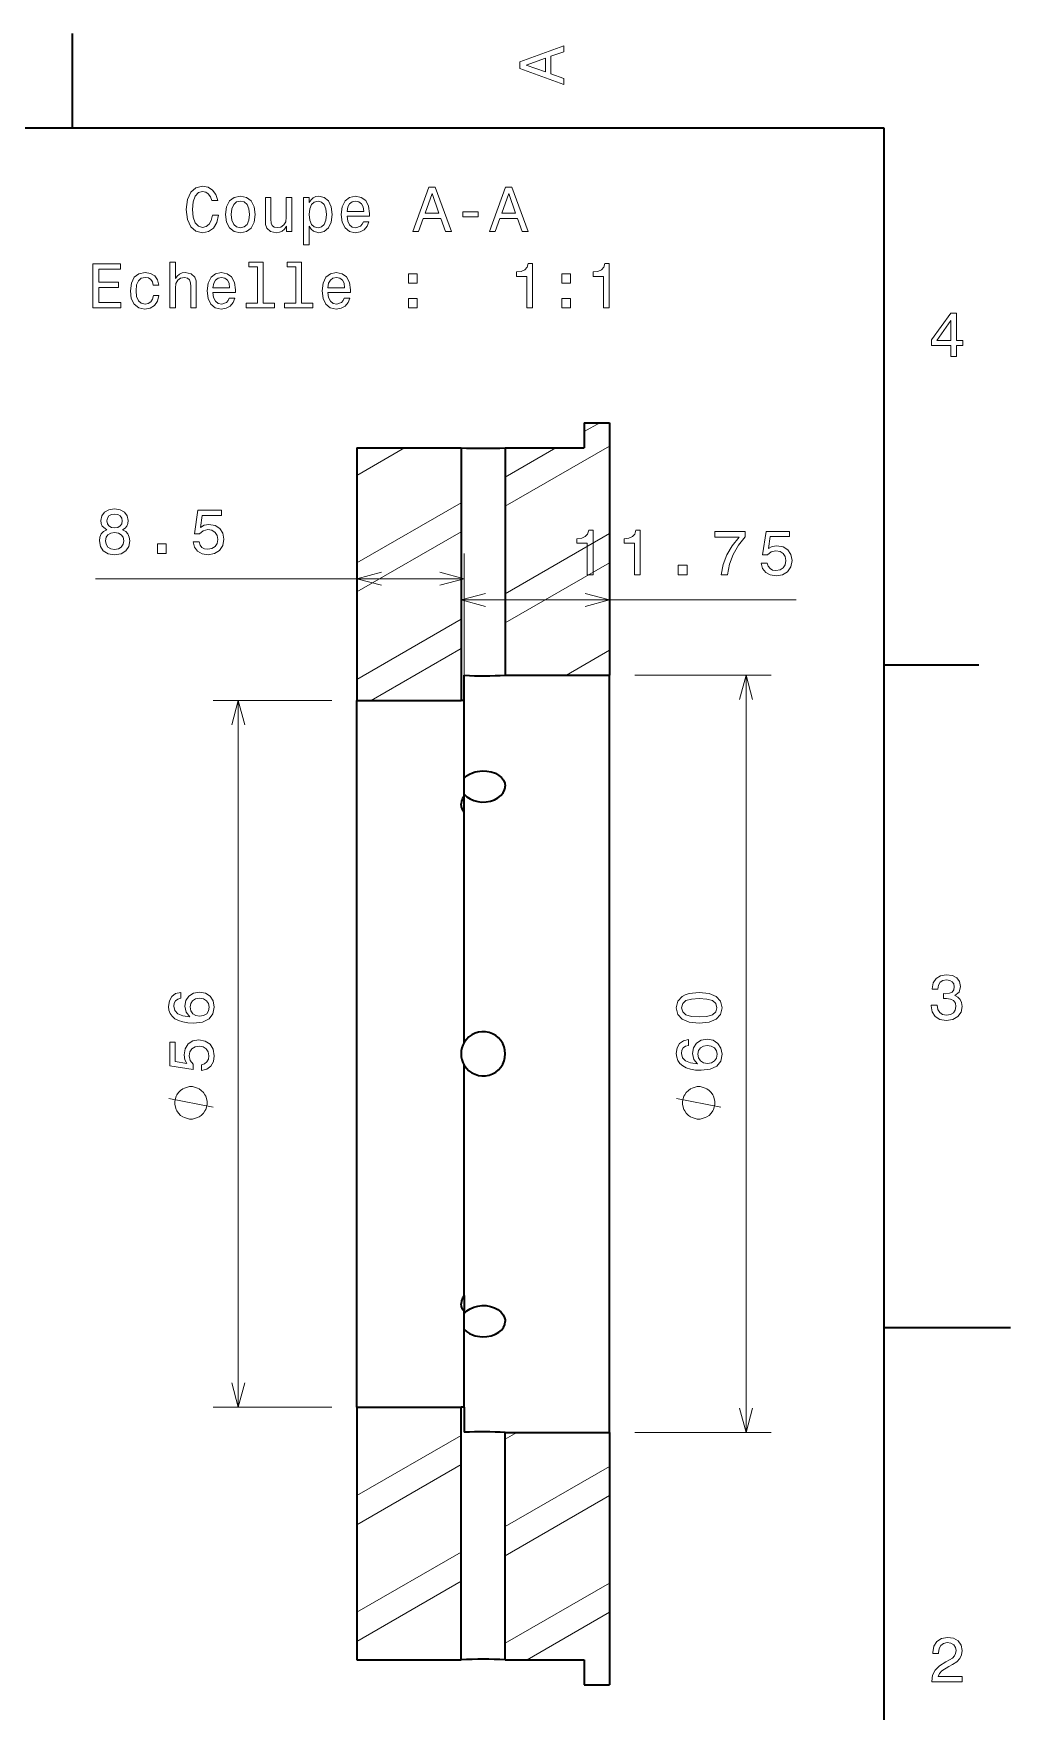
# Model space of a CAD drawing. Extents: x 0 to 297, y 0 to 210.
# Drawn here: x 219.6 to 297, y 74.6 to 207.5 of the extents above; entities that cross this region are included whole.
import ezdxf

# ---------------------------------------------------------------- set-up
doc = ezdxf.new("R2010")
doc.units = 0

msp = doc.modelspace()

# ---------------------------------------------------------------- linework, layer by layer
at = {"color": 7, "lineweight": 35, "ltscale": 0.1875}
for p, q in [((222.699997, 200), (222.699997, 207.5)), ((287, 157.5), (294.5, 157.5))]:
    msp.add_line(p, q, dxfattribs=at)
at = {"color": 7, "lineweight": 35}
for p, q in [((287, 200), (10, 200)), ((287, 10), (287, 200)), ((265.23645, 176.672134), (265.23645, 156.672134)), ((245.23645, 174.672134), (245.23645, 154.672134)), ((253.48645, 174.672134), (253.48645, 154.672134)), ((265.23645, 96.672134), (265.23645, 141.054901)), ((245.23645, 98.672134), (245.23645, 140.096054)), ((245.23645, 98.672134), (245.23645, 78.672134)), ((253.48645, 78.672134), (253.48645, 98.672134)), ((265.23645, 96.672134), (265.23645, 76.672134))]:
    msp.add_line(p, q, dxfattribs=at)
at = {"color": 7, "lineweight": 35, "ltscale": 0.05}
for p, q in [((263.23645, 176.672134), (263.23645, 174.672134)), ((263.23645, 176.672134), (265.23645, 176.672134)), ((263.23645, 78.672134), (263.23645, 76.672134)), ((263.23645, 76.672134), (265.23645, 76.672134))]:
    msp.add_line(p, q, dxfattribs=at)
at = {"color": 7, "lineweight": 13, "ltscale": 0.035404}
msp.add_line((263.23645, 175.96405), (264.462891, 176.672134), dxfattribs=at)
at = {"color": 7, "lineweight": 35, "ltscale": 0.20625}
for p, q in [((245.23645, 174.672134), (253.48645, 174.672134)), ((256.98645, 156.672134), (265.23645, 156.672134)), ((245.23645, 154.672134), (253.48645, 154.672134)), ((245.23645, 98.672134), (253.48645, 98.672134)), ((256.98645, 96.672134), (265.23645, 96.672134)), ((245.23645, 78.672134), (253.48645, 78.672134))]:
    msp.add_line(p, q, dxfattribs=at)
at = {"color": 7, "lineweight": 13, "ltscale": 0.108609}
msp.add_line((245.23645, 172.499939), (248.998779, 174.672134), dxfattribs=at)
at = {"color": 7, "lineweight": 13, "ltscale": 0.238157}
for p, q in [((256.98645, 170.046204), (265.23645, 174.809341)), ((245.23645, 165.571732), (253.48645, 170.334869)), ((245.23645, 163.262329), (253.48645, 168.025482)), ((256.98645, 163.117996), (265.23645, 167.881134)), ((256.98645, 160.808594), (265.23645, 165.571732)), ((245.23645, 156.334137), (253.48645, 161.097275)), ((245.23645, 91.670898), (253.48645, 96.434044)), ((245.23645, 89.361496), (253.48645, 94.124641)), ((256.98645, 89.217163), (265.23645, 93.980301)), ((256.98645, 86.907761), (265.23645, 91.670898)), ((245.23645, 82.433304), (253.48645, 87.196442)), ((245.23645, 80.123901), (253.48645, 84.887039)), ((256.98645, 79.979561), (265.23645, 84.742699))]:
    msp.add_line(p, q, dxfattribs=at)
at = {"color": 7, "lineweight": 35, "ltscale": 0.15625}
for p, q in [((256.98645, 174.672134), (263.23645, 174.672134)), ((256.98645, 78.672134), (263.23645, 78.672134))]:
    msp.add_line(p, q, dxfattribs=at)
at = {"color": 7, "lineweight": 35, "ltscale": 0.45}
for p, q in [((256.98645, 174.672134), (256.98645, 156.672134)), ((256.98645, 78.672134), (256.98645, 96.672134))]:
    msp.add_line(p, q, dxfattribs=at)
at = {"color": 7, "lineweight": 13, "ltscale": 0.115826}
msp.add_line((256.98645, 172.355606), (260.998779, 174.672134), dxfattribs=at)
at = {"color": 7, "lineweight": 13, "ltscale": 0.462159}
msp.add_line((253.73645, 147.823486), (253.73645, 166.30983), dxfattribs=at)
at = {"color": 7, "lineweight": 13}
for p, q in [((224.519531, 164.30983), (253.73645, 164.30983)), ((253.48645, 162.631256), (280.027832, 162.631256)), ((276.055786, 96.672134), (276.055786, 156.672134)), ((235.83728, 98.672134), (235.83728, 154.672134))]:
    msp.add_line(p, q, dxfattribs=at)
at = {"color": 7, "lineweight": 13, "ltscale": 0.205787}
msp.add_line((246.357788, 154.672134), (253.48645, 158.787872), dxfattribs=at)
at = {"color": 7, "lineweight": 13, "ltscale": 0.09857}
msp.add_line((261.821899, 156.672134), (265.23645, 158.643539), dxfattribs=at)
at = {"color": 7, "lineweight": 35, "ltscale": 0.050024}
for p, q in [((253.73645, 154.657623), (253.73645, 156.658585)), ((253.73645, 98.686646), (253.73645, 96.685677))]:
    msp.add_line(p, q, dxfattribs=at)
at = {"color": 7, "lineweight": 35, "ltscale": 0.390431}
msp.add_line((265.23645, 141.054901), (265.23645, 156.672134), dxfattribs=at)
at = {"color": 7, "lineweight": 13, "ltscale": 0.270483}
for p, q in [((267.23645, 156.672134), (278.055786, 156.672134)), ((267.23645, 96.672134), (278.055786, 96.672134))]:
    msp.add_line(p, q, dxfattribs=at)
at = {"color": 7, "lineweight": 13, "ltscale": 0.234979}
for p, q in [((243.23645, 154.672134), (233.83728, 154.672134)), ((243.23645, 98.672134), (233.83728, 98.672134))]:
    msp.add_line(p, q, dxfattribs=at)
at = {"color": 7, "lineweight": 35, "ltscale": 0.364402}
msp.add_line((245.23645, 140.096054), (245.23645, 154.672134), dxfattribs=at)
at = {"color": 7, "lineweight": 35, "ltscale": 0.006261}
for p, q in [((253.73645, 154.657623), (253.48645, 154.672134)), ((253.73645, 98.686646), (253.48645, 98.672134))]:
    msp.add_line(p, q, dxfattribs=at)
at = {"color": 7, "lineweight": 35, "ltscale": 0.188959}
msp.add_line((253.73645, 147.099228), (253.73645, 154.657578), dxfattribs=at)
at = {"color": 7, "lineweight": 35, "ltscale": 3.3e-05}
msp.add_line((253.737305, 147.099228), (253.73645, 147.098236), dxfattribs=at)
at = {"color": 7, "lineweight": 35, "ltscale": 0.031869}
for p, q in [((253.73645, 145.823486), (253.73645, 147.098236)), ((253.73645, 107.520782), (253.73645, 106.246033))]:
    msp.add_line(p, q, dxfattribs=at)
at = {"color": 7, "lineweight": 35, "ltscale": 3.4e-05}
msp.add_line((253.737305, 145.822433), (253.73645, 145.823486), dxfattribs=at)
at = {"color": 7, "lineweight": 35, "ltscale": 0.143159}
msp.add_line((253.73645, 140.096054), (253.73645, 145.822433), dxfattribs=at)
at = {"color": 7, "lineweight": 35, "ltscale": 0.313063}
msp.add_line((253.73645, 127.573524), (253.73645, 140.096054), dxfattribs=at)
at = {"color": 7, "lineweight": 35, "ltscale": 0.456249}
msp.add_line((253.73645, 107.520782), (253.73645, 125.770744), dxfattribs=at)
at = {"color": 7, "lineweight": 35, "ltscale": 0.188985}
msp.add_line((253.73645, 98.686646), (253.73645, 106.246033), dxfattribs=at)
at = {"color": 7, "lineweight": 35, "ltscale": 0.25}
msp.add_line((287, 105), (297, 105), dxfattribs=at)
at = {"color": 7, "lineweight": 13, "ltscale": 0.003651}
msp.add_line((245.23645, 98.599106), (245.362915, 98.672134), dxfattribs=at)
at = {"color": 7, "lineweight": 13, "ltscale": 0.026338}
msp.add_line((256.98645, 96.14537), (257.898804, 96.672134), dxfattribs=at)
at = {"color": 7, "lineweight": 13, "ltscale": 0.188058}
msp.add_line((258.721924, 78.672134), (265.23645, 82.433304), dxfattribs=at)
at = {"color": 7, "lineweight": 13}
for points in [[(261.633209, 203.466858), (261.633209, 203.930847), (260.604401, 204.298996), (260.604401, 205.695969), (261.633209, 206.064133), (261.633209, 206.538193), (258.128174, 205.257217), (258.128174, 204.742798)], [(260.17572, 204.460388), (258.632477, 205), (260.17572, 205.539627)], [(233.785431, 193.116653), (233.684555, 192.693024), (233.518127, 192.390427), (233.286148, 192.203827), (233.013809, 192.143311), (232.686005, 192.2341), (232.428802, 192.506424), (232.257324, 192.950226), (232.201843, 193.565506), (232.257324, 194.175735), (232.423752, 194.624588), (232.680954, 194.896912), (233.013809, 194.992737), (233.25589, 194.942307), (233.462662, 194.801102), (233.624039, 194.574158), (233.734985, 194.261475), (234.214096, 194.261475), (234.062805, 194.740585), (233.800552, 195.103683), (233.44249, 195.330643), (233.013809, 195.411331), (232.479233, 195.285248), (232.070724, 194.93222), (231.808472, 194.352249), (231.717697, 193.565506), (231.808472, 192.778763), (232.070724, 192.198792), (232.479233, 191.840729), (233.013809, 191.719681), (233.482834, 191.815506), (233.861069, 192.082794), (234.128357, 192.521561), (234.269577, 193.116653)], [(234.829376, 193.167084), (234.910065, 192.551819), (235.142059, 192.097931), (235.510208, 191.815506), (236.00444, 191.719681), (236.493637, 191.815506), (236.861786, 192.09288), (237.093781, 192.546768), (237.17952, 193.167084), (237.093781, 193.782364), (236.861786, 194.241302), (236.493637, 194.518677), (236.00444, 194.619537), (235.510208, 194.518677), (235.142059, 194.236252), (234.910065, 193.782364)], [(235.283264, 193.172134), (235.328644, 193.626022), (235.469864, 193.953827), (235.696808, 194.155563), (236.00444, 194.226166), (236.307037, 194.155563), (236.533981, 193.958878), (236.675186, 193.626022), (236.725632, 193.172134), (236.675186, 192.713196), (236.533981, 192.380341), (236.307037, 192.178619), (236.00444, 192.113052), (235.696808, 192.178619), (235.469864, 192.380341), (235.328644, 192.713196)], [(240.084412, 194.523712), (239.64061, 194.523712), (239.64061, 192.960312), (239.590179, 192.597214), (239.443924, 192.334961), (239.21698, 192.173569), (238.919434, 192.123138), (238.682404, 192.163483), (238.531097, 192.284531), (238.445374, 192.491302), (238.425186, 192.783798), (238.425186, 194.523712), (237.981384, 194.523712), (237.981384, 192.743454), (237.996521, 192.385391), (238.092346, 192.087845), (238.384842, 191.815506), (238.853867, 191.719681), (239.106033, 191.75499), (239.322891, 191.845764), (239.509491, 192.002106), (239.660782, 192.22905), (239.660782, 191.815506), (240.084412, 191.815506)], [(241.451126, 194.105133), (241.451126, 194.523712), (241.007324, 194.523712), (241.007324, 190.76651), (241.451126, 190.76651), (241.451126, 192.22905), (241.607468, 191.99202), (241.783981, 191.835678), (242.227783, 191.719681), (242.651413, 191.815506), (242.984268, 192.102966), (243.201126, 192.556854), (243.281815, 193.172134), (243.201126, 193.782364), (242.984268, 194.236252), (242.651413, 194.518677), (242.227783, 194.619537), (241.985718, 194.589279), (241.778946, 194.493454), (241.602432, 194.332077)], [(242.152145, 192.118103), (241.854584, 192.183655), (241.637726, 192.385391), (241.501556, 192.713196), (241.456177, 193.172134), (241.501556, 193.626022), (241.637726, 193.953827), (241.854584, 194.150513), (242.152145, 194.22113), (242.424469, 194.150513), (242.641327, 193.948792), (242.777496, 193.620987), (242.827927, 193.172134), (242.777496, 192.718246), (242.641327, 192.385391), (242.424469, 192.183655)], [(244.456894, 193.041016), (246.232117, 193.041016), (246.237152, 193.247787), (246.156464, 193.827759), (245.934555, 194.261475), (245.581528, 194.523712), (245.112518, 194.619537), (244.65358, 194.518677), (244.300552, 194.236252), (244.073608, 193.777328), (243.99292, 193.172134), (244.068573, 192.551819), (244.295517, 192.097931), (244.643494, 191.815506), (245.097382, 191.719681), (245.490753, 191.785248), (245.813522, 191.956711), (246.050552, 192.22905), (246.186722, 192.592163), (245.747955, 192.592163), (245.657181, 192.390427), (245.526062, 192.239136), (245.152863, 192.118103), (244.865387, 192.173569), (244.648529, 192.350082), (244.507324, 192.637558), (244.456894, 193.025879)], [(244.456894, 193.414215), (244.512375, 193.762192), (244.648529, 194.019394), (244.855316, 194.175735), (245.12764, 194.231216), (245.394928, 194.175735), (245.6017, 194.019394), (245.727783, 193.762192), (245.773178, 193.414215)], [(249.651413, 191.815506), (250.115387, 191.815506), (250.483551, 192.84433), (251.880524, 192.84433), (252.248688, 191.815506), (252.722748, 191.815506), (251.441772, 195.320557), (250.927353, 195.320557)], [(250.644928, 193.272995), (251.184555, 194.816223), (251.724182, 193.272995)], [(255.723465, 191.815506), (256.187439, 191.815506), (256.555603, 192.84433), (257.952576, 192.84433), (258.32074, 191.815506), (258.7948, 191.815506), (257.513824, 195.320557), (256.99939, 195.320557)], [(256.71698, 193.272995), (257.256592, 194.816223), (257.796234, 193.272995)], [(253.610352, 192.970398), (254.830811, 192.970398), (254.830811, 193.36882), (253.610352, 193.36882)], [(224.31929, 185.768677), (226.5383, 185.768677), (226.5383, 186.192307), (224.783264, 186.192307), (224.783264, 187.377472), (226.346664, 187.377472), (226.346664, 187.796051), (224.783264, 187.796051), (224.783264, 188.845047), (226.497955, 188.845047), (226.497955, 189.268677), (224.31929, 189.268677)], [(230.406464, 185.768677), (230.850266, 185.768677), (230.850266, 187.332077), (230.89566, 187.69014), (231.041901, 187.952393), (231.26886, 188.113785), (231.571442, 188.174301), (231.813522, 188.123871), (231.964813, 187.987701), (232.040466, 187.760757), (232.065689, 187.45816), (232.065689, 185.768677), (232.509491, 185.768677), (232.509491, 187.548935), (232.489319, 187.907013), (232.398529, 188.204559), (232.100983, 188.476883), (231.637009, 188.572708), (231.384842, 188.537415), (231.167984, 188.441589), (230.986435, 188.290283), (230.850266, 188.083511), (230.850266, 189.389709), (230.406464, 189.389709)], [(237.361069, 189.01651), (237.361069, 186.141876), (236.448242, 186.141876), (236.448242, 185.768677), (238.712662, 185.768677), (238.712662, 186.141876), (237.804871, 186.141876), (237.804871, 189.389709), (236.6651, 189.389709), (236.6651, 189.01651)], [(240.397095, 189.01651), (240.397095, 186.141876), (239.484268, 186.141876), (239.484268, 185.768677), (241.748688, 185.768677), (241.748688, 186.141876), (240.840897, 186.141876), (240.840897, 189.389709), (239.701126, 189.389709), (239.701126, 189.01651)], [(258.683838, 185.768677), (259.142761, 185.768677), (259.142761, 189.2939), (258.799835, 189.2939), (258.709045, 188.986252), (258.527496, 188.77948), (258.250122, 188.658447), (257.866821, 188.618103), (257.866821, 188.260025), (258.683838, 188.260025)], [(264.75589, 185.768677), (265.214813, 185.768677), (265.214813, 189.2939), (264.871887, 189.2939), (264.781097, 188.986252), (264.599548, 188.77948), (264.322174, 188.658447), (263.938873, 188.618103), (263.938873, 188.260025), (264.75589, 188.260025)], [(229.095215, 187.579193), (229.533981, 187.579193), (229.443207, 187.982651), (229.226349, 188.300385), (228.888443, 188.49707), (228.449692, 188.572708), (227.965546, 188.471848), (227.597382, 188.189423), (227.365402, 187.730499), (227.284698, 187.115219), (227.360352, 186.50499), (227.587296, 186.051102), (227.945374, 185.768677), (228.434555, 185.672852), (228.868271, 185.748505), (229.206177, 185.960312), (229.438156, 186.293167), (229.539032, 186.736969), (229.115402, 186.736969), (229.039749, 186.454559), (228.898529, 186.242737), (228.696808, 186.111618), (228.449692, 186.071274), (228.142059, 186.136826), (227.920151, 186.338562), (227.783981, 186.666367), (227.738586, 187.130341), (227.783981, 187.584244), (227.925186, 187.912048), (228.152145, 188.113785), (228.449692, 188.184387), (228.711929, 188.138992), (228.90863, 188.022995), (229.039749, 187.83136)], [(233.830811, 186.994186), (235.606033, 186.994186), (235.611069, 187.200958), (235.53038, 187.78093), (235.308472, 188.214645), (234.95546, 188.476883), (234.486435, 188.572708), (234.027496, 188.471848), (233.674469, 188.189423), (233.447525, 187.730499), (233.366837, 187.125305), (233.44249, 186.50499), (233.669434, 186.051102), (234.01741, 185.768677), (234.471298, 185.672852), (234.86467, 185.738419), (235.187439, 185.909882), (235.424469, 186.18222), (235.560638, 186.545334), (235.121887, 186.545334), (235.031097, 186.343597), (234.899979, 186.192307), (234.526779, 186.071274), (234.239319, 186.12674), (234.022461, 186.303253), (233.881241, 186.590729), (233.830811, 186.97905)], [(233.830811, 187.367386), (233.886292, 187.715363), (234.022461, 187.972565), (234.229233, 188.128906), (234.501556, 188.184387), (234.76886, 188.128906), (234.975632, 187.972565), (235.1017, 187.715363), (235.147095, 187.367386)], [(242.938889, 186.994186), (244.714096, 186.994186), (244.719147, 187.200958), (244.638458, 187.78093), (244.41655, 188.214645), (244.063522, 188.476883), (243.594498, 188.572708), (243.135574, 188.471848), (242.782547, 188.189423), (242.555603, 187.730499), (242.474899, 187.125305), (242.550552, 186.50499), (242.777496, 186.051102), (243.125488, 185.768677), (243.579376, 185.672852), (243.972748, 185.738419), (244.295517, 185.909882), (244.532547, 186.18222), (244.668701, 186.545334), (244.22995, 186.545334), (244.139175, 186.343597), (244.008041, 186.192307), (243.634842, 186.071274), (243.347382, 186.12674), (243.130524, 186.303253), (242.989319, 186.590729), (242.938889, 186.97905)], [(242.938889, 187.367386), (242.994354, 187.715363), (243.130524, 187.972565), (243.337296, 188.128906), (243.609634, 188.184387), (243.876923, 188.128906), (244.083694, 187.972565), (244.209778, 187.715363), (244.255157, 187.367386)], [(249.318573, 187.725449), (250.014526, 187.725449), (250.014526, 188.476883), (249.318573, 188.476883)], [(261.462646, 187.725449), (262.15863, 187.725449), (262.15863, 188.476883), (261.462646, 188.476883)], [(249.318573, 185.768677), (250.014526, 185.768677), (250.014526, 186.520111), (249.318573, 186.520111)], [(261.462646, 185.768677), (262.15863, 185.768677), (262.15863, 186.520111), (261.462646, 186.520111)], [(292.277374, 181.916794), (292.731262, 181.916794), (292.731262, 182.784225), (293.23056, 182.784225), (293.23056, 183.187683), (292.731262, 183.187683), (292.731262, 185.341141), (292.272339, 185.341141), (290.739197, 183.228027), (290.739197, 182.784225), (292.277374, 182.784225)], [(291.162842, 183.187683), (292.277374, 184.756134), (292.277374, 183.187683)], [(225.412231, 168.195999), (225.155029, 168.054779), (224.978516, 167.858093), (224.867554, 167.610977), (224.832153, 167.313431), (224.912964, 166.864594), (225.144897, 166.516602), (225.523193, 166.294708), (226.037598, 166.208969), (226.546875, 166.294708), (226.925171, 166.516602), (227.157104, 166.864594), (227.24292, 167.313431), (227.202515, 167.610977), (227.09668, 167.858093), (226.915039, 168.054779), (226.662964, 168.195999), (226.864624, 168.317032), (227.005859, 168.483459), (227.091553, 168.685181), (227.121826, 168.932312), (227.041138, 169.290375), (226.829346, 169.57785), (226.48645, 169.764435), (226.037598, 169.835052), (225.583618, 169.764435), (225.240723, 169.57785), (225.023804, 169.290375), (224.948242, 168.932312), (224.973389, 168.685181), (225.059204, 168.483459)], [(225.427368, 168.891968), (225.467651, 169.113861), (225.588745, 169.285339), (225.780396, 169.391235), (226.037598, 169.43158), (226.289673, 169.391235), (226.481323, 169.285339), (226.602417, 169.113861), (226.647827, 168.891968), (226.602417, 168.665009), (226.481323, 168.488495), (226.289673, 168.372513), (226.037598, 168.337204), (225.780396, 168.377548), (225.588745, 168.488495), (225.467651, 168.665009)], [(232.259033, 167.222656), (232.369995, 166.809113), (232.617065, 166.486343), (232.980225, 166.284607), (233.444092, 166.208969), (233.953491, 166.299744), (234.351929, 166.54686), (234.604126, 166.940231), (234.699951, 167.44455), (234.614136, 167.913574), (234.37207, 168.281738), (233.993896, 168.518768), (233.504639, 168.604492), (233.126465, 168.543976), (232.833862, 168.377548), (232.975098, 169.320633), (234.508301, 169.320633), (234.508301, 169.734177), (232.637207, 169.734177), (232.359863, 167.878265), (232.763306, 167.878265), (233.055786, 168.115311), (233.429077, 168.201035), (233.751831, 168.145569), (233.998901, 167.984177), (234.155273, 167.737061), (234.210693, 167.419342), (234.155273, 167.101624), (233.993896, 166.854492), (233.746704, 166.698151), (233.429077, 166.642685), (233.161743, 166.677979), (232.954956, 166.793976), (232.803711, 166.97554), (232.728027, 167.222656)], [(225.316406, 167.323517), (225.361694, 167.590805), (225.508057, 167.792542), (225.734985, 167.92366), (226.037598, 167.969055), (226.335083, 167.92366), (226.562012, 167.792542), (226.708252, 167.590805), (226.758667, 167.323517), (226.708252, 167.036057), (226.562012, 166.819199), (226.335083, 166.677979), (226.037598, 166.632599), (225.734985, 166.677979), (225.508057, 166.819199), (225.361694, 167.036057)], [(263.474854, 164.631256), (263.933716, 164.631256), (263.933716, 168.156464), (263.59082, 168.156464), (263.5, 167.848831), (263.318481, 167.642059), (263.041138, 167.521027), (262.657837, 167.480682), (262.657837, 167.12262), (263.474854, 167.12262)], [(267.210938, 164.631256), (267.6698, 164.631256), (267.6698, 168.156464), (267.326904, 168.156464), (267.236084, 167.848831), (267.054565, 167.642059), (266.777222, 167.521027), (266.393921, 167.480682), (266.393921, 167.12262), (267.210938, 167.12262)], [(274.072876, 164.631256), (274.582275, 164.631256), (274.748657, 165.463394), (275.041138, 166.240051), (275.454712, 166.961227), (275.994385, 167.637024), (275.994385, 168.055603), (273.59375, 168.055603), (273.59375, 167.59668), (275.510132, 167.59668), (274.955444, 166.915833), (274.536865, 166.204742), (274.244385, 165.448257)], [(277.259277, 165.544083), (277.370239, 165.130539), (277.61731, 164.80777), (277.980469, 164.606049), (278.444336, 164.530396), (278.953735, 164.62117), (279.352173, 164.868286), (279.60437, 165.261658), (279.700195, 165.765991), (279.61438, 166.235001), (279.372314, 166.603149), (278.994141, 166.840195), (278.504883, 166.925934), (278.126709, 166.865402), (277.834106, 166.698975), (277.975342, 167.642059), (279.508545, 167.642059), (279.508545, 168.055603), (277.637451, 168.055603), (277.360107, 166.199707), (277.76355, 166.199707), (278.05603, 166.436737), (278.429321, 166.522461), (278.752075, 166.466995), (278.999146, 166.305603), (279.155518, 166.058487), (279.210938, 165.740768), (279.155518, 165.423035), (278.994141, 165.175934), (278.746948, 165.019592), (278.429321, 164.964111), (278.161987, 164.99942), (277.9552, 165.115402), (277.803955, 165.296967), (277.728271, 165.544083)], [(229.425659, 166.30983), (230.121582, 166.30983), (230.121582, 167.061279), (229.425659, 167.061279)], [(270.689819, 164.631256), (271.385742, 164.631256), (271.385742, 165.38269), (270.689819, 165.38269)], [(290.729126, 130.51622), (290.729126, 130.480911), (290.809814, 129.996765), (291.046844, 129.633652), (291.420044, 129.401657), (291.914276, 129.315933), (292.438782, 129.401657), (292.832153, 129.623566), (293.08429, 129.976593), (293.175079, 130.430481), (293.134735, 130.728027), (293.023773, 130.970108), (292.842224, 131.156708), (292.600159, 131.292877), (292.927948, 131.565216), (293.043945, 131.998932), (292.968292, 132.392303), (292.751434, 132.68985), (292.398407, 132.87645), (291.914276, 132.942017), (291.460388, 132.861313), (291.112396, 132.63942), (290.885468, 132.286392), (290.809814, 131.817368), (290.809814, 131.782074), (291.258636, 131.782074), (291.299011, 132.104828), (291.430115, 132.336823), (291.641937, 132.478027), (291.939484, 132.528473), (292.201721, 132.488113), (292.393372, 132.382217), (292.509369, 132.210739), (292.554749, 131.97876), (292.509369, 131.731628), (292.388336, 131.565216), (292.176514, 131.46434), (291.889069, 131.434082), (291.692383, 131.439133), (291.692383, 131.04071), (291.939484, 131.050797), (292.257202, 131.005417), (292.494232, 130.884369), (292.635468, 130.687683), (292.685883, 130.430481), (292.630402, 130.13797), (292.484161, 129.921112), (292.252167, 129.784943), (291.944519, 129.739563), (291.626801, 129.789993), (291.394806, 129.941284), (291.248566, 130.183365), (291.193085, 130.51622)], [(231.280396, 131.533859), (230.871826, 131.438034), (230.569214, 131.216125), (230.377686, 130.873184), (230.312012, 130.429382), (230.347412, 130.131836), (230.443237, 129.874634), (230.599487, 129.64769), (230.821411, 129.456039), (231.098755, 129.304749), (231.436646, 129.193802), (231.835083, 129.123184), (232.283936, 129.103012), (233.000122, 129.183716), (233.519531, 129.430832), (233.832275, 129.829239), (233.93811, 130.373917), (233.847412, 130.863098), (233.610352, 131.236298), (233.237183, 131.478378), (232.763062, 131.564117), (232.283936, 131.478378), (231.915771, 131.246384), (231.683838, 130.888321), (231.603149, 130.444519), (231.703979, 129.965408), (231.991455, 129.607346), (231.436646, 129.682983), (231.03833, 129.844376), (230.80127, 130.091492), (230.720581, 130.434433), (230.760864, 130.686584), (230.866821, 130.878235), (231.043335, 131.004318), (231.280396, 131.06987)], [(232.768066, 131.074921), (233.085815, 131.01944), (233.327881, 130.878235), (233.489258, 130.651291), (233.539673, 130.368866), (233.489258, 130.07132), (233.333008, 129.844376), (233.090942, 129.69812), (232.773193, 129.652725), (232.460449, 129.703156), (232.223389, 129.844376), (232.072144, 130.076355), (232.016724, 130.389038), (232.072144, 130.661377), (232.218384, 130.878235), (232.455444, 131.01944)], [(272.346191, 129.108063), (273.137939, 129.183716), (273.702759, 129.420746), (274.045654, 129.798981), (274.156616, 130.323486), (274.045654, 130.842926), (273.702759, 131.221176), (273.137939, 131.453156), (272.346191, 131.533859), (271.559448, 131.453156), (271.246704, 131.357346), (270.989502, 131.221176), (270.646606, 130.842926), (270.530518, 130.323486), (270.646606, 129.798981), (270.994507, 129.420746), (271.559448, 129.183716)], [(272.346191, 129.592209), (271.735962, 129.632553), (271.297119, 129.758636), (271.039917, 129.98558), (270.949219, 130.323486), (271.039917, 130.656326), (271.297119, 130.88327), (271.735962, 131.009354), (272.346191, 131.049698), (272.961426, 131.009354), (273.400146, 130.88327), (273.657349, 130.656326), (273.743164, 130.323486), (273.657349, 129.98558), (273.400146, 129.758636), (272.961426, 129.632553)], [(232.924438, 125.336739), (233.338013, 125.447685), (233.660767, 125.694801), (233.862549, 126.057915), (233.93811, 126.521896), (233.847412, 127.031258), (233.60022, 127.429672), (233.206909, 127.681839), (232.702515, 127.777657), (232.233521, 127.691925), (231.865356, 127.449844), (231.628296, 127.071609), (231.542603, 126.582413), (231.603149, 126.20417), (231.769531, 125.911667), (230.826416, 126.052872), (230.826416, 127.586014), (230.412964, 127.586014), (230.412964, 125.714981), (232.268799, 125.437599), (232.268799, 125.841057), (232.03186, 126.133568), (231.946045, 126.506767), (232.001587, 126.829529), (232.162964, 127.076653), (232.410034, 127.232986), (232.727783, 127.288467), (233.045532, 127.232986), (233.292603, 127.071609), (233.448975, 126.824486), (233.504395, 126.506767), (233.469116, 126.239471), (233.353149, 126.0327), (233.171631, 125.881401), (232.924438, 125.805756)], [(271.498901, 127.797829), (271.090332, 127.702011), (270.78772, 127.48011), (270.596191, 127.137169), (270.530518, 126.693367), (270.565918, 126.395813), (270.661743, 126.138611), (270.817993, 125.911667), (271.039917, 125.720024), (271.317261, 125.568726), (271.655151, 125.457771), (272.053589, 125.387169), (272.502441, 125.366997), (273.218628, 125.447685), (273.738037, 125.694801), (274.050781, 126.093224), (274.156616, 126.637886), (274.065918, 127.127083), (273.828857, 127.500282), (273.455688, 127.742355), (272.981567, 127.828087), (272.502441, 127.742355), (272.134277, 127.510368), (271.902344, 127.152298), (271.821655, 126.708496), (271.922485, 126.229385), (272.209961, 125.871315), (271.655151, 125.946968), (271.256836, 126.108353), (271.019775, 126.355469), (270.939087, 126.69841), (270.97937, 126.950569), (271.085327, 127.142212), (271.261841, 127.268295), (271.498901, 127.333855)], [(272.986572, 127.338898), (273.304321, 127.283424), (273.546387, 127.142212), (273.707764, 126.915268), (273.758179, 126.632843), (273.707764, 126.335297), (273.551514, 126.108353), (273.309448, 125.962097), (272.991699, 125.91671), (272.678955, 125.96714), (272.441895, 126.108353), (272.290649, 126.34034), (272.235229, 126.653015), (272.290649, 126.925354), (272.43689, 127.142212), (272.67395, 127.283424)], [(232.08728, 124.069443), (231.970581, 124.069443), (231.737305, 124.011108), (231.562256, 123.952782), (231.445557, 123.894447), (231.27063, 123.777779), (231.095581, 123.602776), (230.979004, 123.42778), (230.920654, 123.311111), (230.862305, 123.136108), (230.803955, 122.902779), (230.803955, 122.78611), (230.803955, 122.669449), (230.862305, 122.436111), (230.920654, 122.261108), (230.979004, 122.144447), (231.095581, 121.969444), (231.27063, 121.794441), (231.445557, 121.67778), (231.562256, 121.619446), (231.737305, 121.561111), (231.970581, 121.502777), (232.08728, 121.502777), (232.203979, 121.502777), (232.437256, 121.561111), (232.612305, 121.619446), (232.729004, 121.67778), (232.903931, 121.794441), (233.078979, 121.969444), (233.195557, 122.144447), (233.253906, 122.261108), (233.312256, 122.436111), (233.370605, 122.669441), (233.370605, 122.78611), (233.370605, 122.902779), (233.312256, 123.136108), (233.253906, 123.311111), (233.195557, 123.42778), (233.078979, 123.602776), (232.903931, 123.777779), (232.729004, 123.894447), (232.612305, 123.952782), (232.437256, 124.011108), (232.203979, 124.069443)], [(272.305786, 124.069443), (272.189087, 124.069443), (271.955811, 124.011108), (271.780762, 123.952782), (271.664063, 123.894447), (271.489136, 123.777779), (271.314087, 123.602776), (271.19751, 123.42778), (271.13916, 123.311111), (271.080811, 123.136108), (271.022461, 122.902779), (271.022461, 122.78611), (271.022461, 122.669449), (271.080811, 122.436111), (271.13916, 122.261108), (271.19751, 122.144447), (271.314087, 121.969444), (271.489136, 121.794441), (271.664063, 121.67778), (271.780762, 121.619446), (271.955811, 121.561111), (272.189087, 121.502777), (272.305786, 121.502777), (272.422485, 121.502777), (272.655762, 121.561111), (272.830811, 121.619446), (272.94751, 121.67778), (273.122437, 121.794441), (273.297485, 121.969444), (273.414063, 122.144447), (273.472412, 122.261108), (273.530762, 122.436111), (273.589111, 122.669441), (273.589111, 122.78611), (273.589111, 122.902779), (273.530762, 123.136108), (273.472412, 123.311111), (273.414063, 123.42778), (273.297485, 123.602776), (273.122437, 123.777779), (272.94751, 123.894447), (272.830811, 123.952782), (272.655762, 124.011108), (272.422485, 124.069443)], [(290.76947, 76.916786), (293.175079, 76.916786), (293.175079, 77.350502), (291.273773, 77.350502), (291.3797, 77.587532), (291.561249, 77.784218), (292.121033, 78.142288), (292.418579, 78.293587), (292.751434, 78.510445), (292.988464, 78.762604), (293.124634, 79.060158), (293.175079, 79.398056), (293.089355, 79.821686), (292.852325, 80.154541), (292.489197, 80.366356), (292.020172, 80.442001), (291.536041, 80.35627), (291.167877, 80.119232), (290.930847, 79.740997), (290.850159, 79.241714), (290.850159, 79.171112), (291.309082, 79.171112), (291.309082, 79.211456), (291.354462, 79.554398), (291.490631, 79.806557), (291.707489, 79.967941), (291.994965, 80.023415), (292.287476, 79.972984), (292.504333, 79.846901), (292.645538, 79.650215), (292.695984, 79.403099), (292.660675, 79.171112), (292.56485, 78.974426), (292.403473, 78.802956), (292.181549, 78.651657), (291.884003, 78.490273), (291.389771, 78.177589), (291.041779, 77.844742), (290.835022, 77.441284), (290.76947, 76.931915)]]:
    msp.add_lwpolyline(points, close=True, dxfattribs=at)
for points in [[(247.168335, 164.827469), (245.23645, 164.30983), (247.168335, 163.792191)], [(251.804565, 163.792191), (253.73645, 164.30983), (251.804565, 164.827469)], [(255.418335, 163.148895), (253.48645, 162.631256), (255.418335, 162.113617)], [(263.304565, 162.113617), (265.23645, 162.631256), (263.304565, 163.148895)], [(276.573486, 154.74028), (276.055786, 156.672134), (275.538208, 154.74028)], [(236.35498, 152.74028), (235.83728, 154.672134), (235.319702, 152.74028)], [(233.83728, 122.436111), (230.33728, 123.136108)], [(274.055786, 122.436111), (270.555786, 123.136108)], [(235.319702, 100.603989), (235.83728, 98.672134), (236.35498, 100.603989)], [(275.538208, 98.603989), (276.055786, 96.672134), (276.573486, 98.603989)]]:
    msp.add_lwpolyline(points, dxfattribs=at)
at = {"color": 7, "lineweight": 35}
for points in [[(253.73645, 148.513138), (253.918579, 148.683899), (254.138184, 148.826874), (254.386963, 148.939606), (254.587769, 149.003479), (254.797119, 149.049316), (255.155518, 149.085388), (255.517212, 149.071518), (255.869385, 149.007599), (256.197632, 148.894211), (256.487305, 148.733047), (256.695801, 148.55722), (256.853882, 148.352432), (256.952759, 148.125473), (256.98645, 147.885345)], [(253.73645, 147.238388), (253.943848, 147.034744), (254.19751, 146.86618), (254.486206, 146.737915), (254.798706, 146.653381), (255.136841, 146.613907), (255.478271, 146.624344), (255.811768, 146.684479), (256.125854, 146.792831), (256.399292, 146.94043), (256.63269, 147.126251), (256.814697, 147.34404), (256.934937, 147.58519), (256.973389, 147.734344), (256.98645, 147.885345)], [(253.73645, 147.098236), (253.599976, 146.90477), (253.515259, 146.693283), (253.48645, 146.47113)], [(253.73645, 145.823486), (253.600342, 146.027145), (253.515381, 146.245712), (253.48645, 146.47113)], [(253.73645, 107.520782), (253.600342, 107.317123), (253.515381, 107.098557), (253.48645, 106.873146)], [(253.73645, 106.246033), (253.599976, 106.439491), (253.515259, 106.650993), (253.48645, 106.873146)], [(253.73645, 106.105888), (253.943848, 106.309525), (254.19751, 106.478088), (254.486206, 106.606354), (254.798706, 106.690895), (255.136841, 106.730362), (255.478271, 106.719925), (255.811768, 106.65979), (256.125854, 106.55143), (256.399292, 106.403839), (256.63269, 106.21801), (256.814697, 106.000229), (256.934937, 105.759079), (256.973389, 105.609917), (256.98645, 105.458931)], [(253.73645, 104.831131), (253.918579, 104.66037), (254.138184, 104.517395), (254.386963, 104.404663), (254.587769, 104.340797), (254.797119, 104.294952), (255.155518, 104.258873), (255.517212, 104.272751), (255.869385, 104.33667), (256.197632, 104.450058), (256.487305, 104.611214), (256.695801, 104.787041), (256.853882, 104.991837), (256.952759, 105.218796), (256.98645, 105.458931)]]:
    msp.add_lwpolyline(points, dxfattribs=at)
for centre, radius, start, end in [((255.23645, 222.642258), 48.002033, 267.910718, 272.089284), ((255.236572, 186.617218), 29.996154, 267.133476, 273.344406), ((255.23645, 126.672134), 1.75, 211.002715, 148.997285), ((255.23645, 126.672134), 1.75, 148.997285, 211.002715), ((255.236572, 66.727051), 29.996154, 86.655594, 92.866524), ((255.23645, 30.702011), 48.002033, 87.910723, 92.089289)]:
    msp.add_arc(centre, radius, start, end, dxfattribs=at)

doc.saveas('drawing.dxf')
